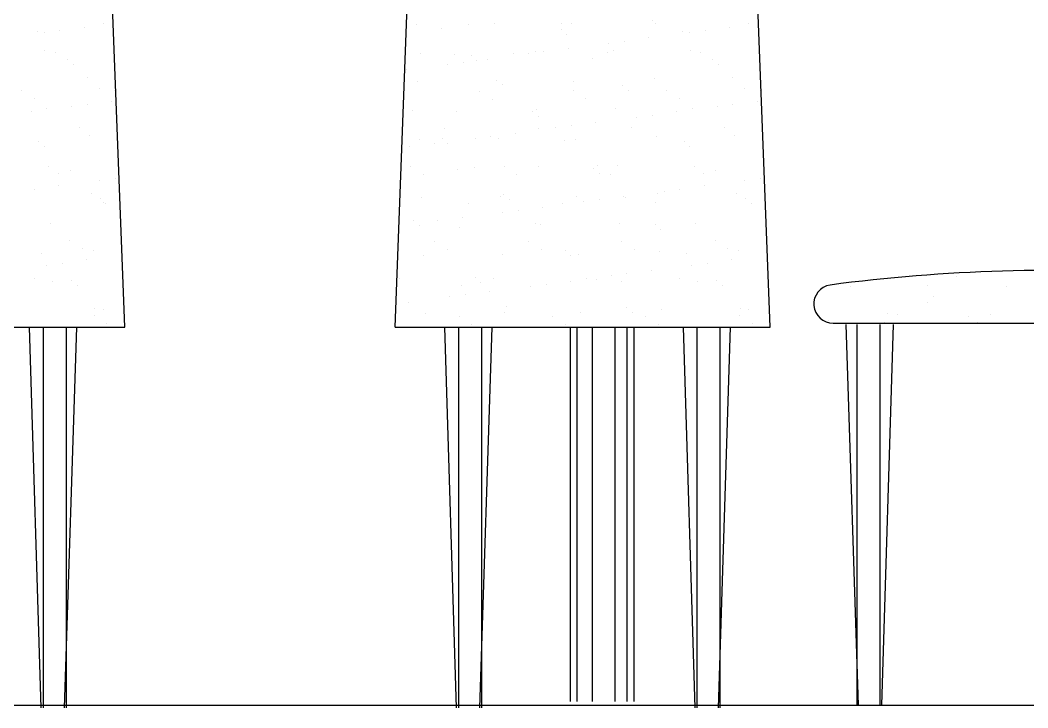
# Model space of a CAD drawing. Header units: inches. Extents: x 10 to 52.5, y 12.2 to 37.
# Drawn here: x 47.831 to 48.855, y 19.048 to 19.747 of the extents above; entities that cross this region are included whole.
import ezdxf

# ---------------------------------------------------------------- set-up
doc = ezdxf.new("R2010")
doc.units = ezdxf.units.IN
doc.header["$MEASUREMENT"] = 0
doc.layers.add('02', color=2, linetype='Continuous')
doc.layers.add('1', color=1, linetype='Continuous')

msp = doc.modelspace()

# ---------------------------------------------------------------- linework, layer by layer
at = {"layer": '02'}
for p, q in [((47.9374, 19.4354), (47.9123, 20.1008)), ((48.2122, 19.4354), (48.2374, 20.1008)), ((48.5934, 19.4354), (48.5682, 20.1008)), ((47.8964, 19.7402), (47.8964, 19.7402)), ((47.9156, 19.744), (47.9156, 19.744)), ((48.2336, 19.7433), (48.2336, 19.7433)), ((48.2591, 19.7392), (48.2591, 19.7392)), ((48.2868, 19.7435), (48.2868, 19.7435)), ((48.3134, 19.7443), (48.3134, 19.7443)), ((48.3817, 19.7437), (48.3817, 19.7437)), ((48.3913, 19.7439), (48.3913, 19.7439)), ((48.4737, 19.7469), (48.4737, 19.7469)), ((48.4766, 19.7439), (48.4766, 19.7439)), ((48.5523, 19.7402), (48.5523, 19.7402)), ((48.5715, 19.744), (48.5715, 19.744)), ((47.8489, 19.7355), (47.8489, 19.7355)), ((47.8557, 19.7348), (47.8557, 19.7348)), ((47.8716, 19.7369), (47.8716, 19.7369)), ((48.3811, 19.7382), (48.3811, 19.7382)), ((48.3867, 19.733), (48.3867, 19.733)), ((48.4702, 19.7294), (48.4702, 19.7294)), ((48.5049, 19.7355), (48.5049, 19.7355)), ((48.5116, 19.7348), (48.5116, 19.7348)), ((48.5275, 19.7369), (48.5275, 19.7369)), ((48.3882, 19.7186), (48.3882, 19.7186)), ((48.4296, 19.724), (48.4296, 19.724)), ((48.4455, 19.7261), (48.4455, 19.7261)), ((47.8564, 19.7164), (47.8564, 19.7164)), ((47.8669, 19.7144), (47.8669, 19.7144)), ((48.2381, 19.7139), (48.2381, 19.7139)), ((48.2723, 19.7128), (48.2723, 19.7128)), ((48.2895, 19.7114), (48.2895, 19.7114)), ((48.333, 19.714), (48.333, 19.714)), ((48.3476, 19.7132), (48.3476, 19.7132)), ((48.3546, 19.7157), (48.3546, 19.7157)), ((48.3634, 19.7153), (48.3634, 19.7153)), ((48.4132, 19.7087), (48.4132, 19.7087)), ((48.4279, 19.7142), (48.4279, 19.7142)), ((48.4344, 19.7168), (48.4344, 19.7168)), ((48.5123, 19.7164), (48.5123, 19.7164)), ((48.5229, 19.7144), (48.5229, 19.7144)), ((47.8793, 19.7077), (47.8793, 19.7077)), ((47.8849, 19.7025), (47.8849, 19.7025)), ((48.2655, 19.7024), (48.2655, 19.7024)), ((48.2814, 19.7045), (48.2814, 19.7045)), ((48.2951, 19.7063), (48.2951, 19.7063)), ((48.3062, 19.7078), (48.3062, 19.7078)), ((48.5352, 19.7077), (48.5352, 19.7077)), ((48.5408, 19.7025), (48.5408, 19.7025)), ((47.8994, 19.6892), (47.8994, 19.6892)), ((48.2241, 19.697), (48.2241, 19.697)), ((48.4756, 19.6882), (48.4756, 19.6882)), ((48.5554, 19.6892), (48.5554, 19.6892)), ((47.9114, 19.6782), (47.9114, 19.6782)), ((48.2355, 19.6846), (48.2355, 19.6846)), ((48.3153, 19.6856), (48.3153, 19.6856)), ((48.3216, 19.682), (48.3216, 19.682)), ((48.3933, 19.6852), (48.3933, 19.6852)), ((48.4436, 19.6809), (48.4436, 19.6809)), ((48.5673, 19.6782), (48.5673, 19.6782)), ((47.8324, 19.6757), (47.8324, 19.6757)), ((47.8453, 19.6675), (47.8453, 19.6675)), ((47.9273, 19.6759), (47.9273, 19.6759)), ((48.2985, 19.6754), (48.2985, 19.6754)), ((48.3934, 19.6756), (48.3934, 19.6756)), ((48.4063, 19.6674), (48.4063, 19.6674)), ((48.4492, 19.6758), (48.4492, 19.6758)), ((48.4884, 19.6757), (48.4884, 19.6757)), ((48.5012, 19.6675), (48.5012, 19.6675)), ((48.5833, 19.6759), (48.5833, 19.6759)), ((47.8583, 19.6577), (47.8583, 19.6577)), ((47.8838, 19.6596), (47.8838, 19.6596)), ((47.8997, 19.6617), (47.8997, 19.6617)), ((47.9245, 19.665), (47.9245, 19.665)), ((48.3114, 19.6672), (48.3114, 19.6672)), ((48.3565, 19.657), (48.3565, 19.657)), ((48.4363, 19.658), (48.4363, 19.658)), ((48.5143, 19.6577), (48.5143, 19.6577)), ((48.5397, 19.6596), (48.5397, 19.6596)), ((48.5556, 19.6617), (48.5556, 19.6617)), ((48.5804, 19.665), (48.5804, 19.665)), ((47.8424, 19.6542), (47.8424, 19.6542)), ((48.23, 19.6552), (48.23, 19.6552)), ((48.2742, 19.6541), (48.2742, 19.6541)), ((48.3519, 19.6542), (48.3519, 19.6542)), ((48.3576, 19.649), (48.3576, 19.649)), ((48.4577, 19.6488), (48.4577, 19.6488)), ((48.4736, 19.6509), (48.4736, 19.6509)), ((48.4983, 19.6542), (48.4983, 19.6542)), ((47.8915, 19.6381), (47.8915, 19.6381)), ((48.2627, 19.6375), (48.2627, 19.6375)), ((48.3576, 19.6377), (48.3576, 19.6377)), ((48.3757, 19.638), (48.3757, 19.638)), ((48.3915, 19.6401), (48.3915, 19.6401)), ((48.4163, 19.6434), (48.4163, 19.6434)), ((48.4526, 19.6379), (48.4526, 19.6379)), ((48.5475, 19.6381), (48.5475, 19.6381)), ((47.9014, 19.6305), (47.9014, 19.6305)), ((48.2603, 19.6274), (48.2603, 19.6274)), ((48.2936, 19.6272), (48.2936, 19.6272)), ((48.3095, 19.6293), (48.3095, 19.6293)), ((48.3172, 19.6269), (48.3172, 19.6269)), ((48.3343, 19.6326), (48.3343, 19.6326)), ((48.3952, 19.6265), (48.3952, 19.6265)), ((48.4775, 19.6295), (48.4775, 19.6295)), ((48.5573, 19.6305), (48.5573, 19.6305)), ((47.8501, 19.6237), (47.8501, 19.6237)), ((47.8557, 19.6185), (47.8557, 19.6185)), ((48.2274, 19.6185), (48.2274, 19.6185)), ((48.2374, 19.6258), (48.2374, 19.6258)), ((48.2522, 19.6218), (48.2522, 19.6218)), ((48.2659, 19.6223), (48.2659, 19.6223)), ((48.3841, 19.6247), (48.3841, 19.6247)), ((48.506, 19.6237), (48.506, 19.6237)), ((48.5117, 19.6185), (48.5117, 19.6185)), ((47.8603, 19.5989), (47.8603, 19.5989)), ((48.2282, 19.5989), (48.2282, 19.5989)), ((48.2925, 19.598), (48.2925, 19.598)), ((48.3231, 19.5991), (48.3231, 19.5991)), ((48.3584, 19.5983), (48.3584, 19.5983)), ((48.4144, 19.5969), (48.4144, 19.5969)), ((48.4181, 19.5992), (48.4181, 19.5992)), ((48.4382, 19.5993), (48.4382, 19.5993)), ((48.5162, 19.5989), (48.5162, 19.5989)), ((47.8699, 19.5912), (47.8699, 19.5912)), ((47.8822, 19.5942), (47.8822, 19.5942)), ((47.9278, 19.5865), (47.9278, 19.5865)), ((48.2411, 19.5907), (48.2411, 19.5907)), ((48.2761, 19.5953), (48.2761, 19.5953)), ((48.336, 19.5909), (48.336, 19.5909)), ((48.42, 19.5918), (48.42, 19.5918)), ((48.4309, 19.591), (48.4309, 19.591)), ((48.5258, 19.5912), (48.5258, 19.5912)), ((48.5382, 19.5942), (48.5382, 19.5942)), ((48.5837, 19.5865), (48.5837, 19.5865)), ((47.8457, 19.5757), (47.8457, 19.5757)), ((47.8705, 19.579), (47.8705, 19.579)), ((47.9119, 19.5844), (47.9119, 19.5844)), ((48.5017, 19.5757), (48.5017, 19.5757)), ((48.5265, 19.579), (48.5265, 19.579)), ((48.5679, 19.5844), (48.5679, 19.5844)), ((47.9033, 19.5717), (47.9033, 19.5717)), ((47.9126, 19.5664), (47.9126, 19.5664)), ((48.2394, 19.5671), (48.2394, 19.5671)), ((48.3191, 19.5681), (48.3191, 19.5681)), ((48.3228, 19.5702), (48.3228, 19.5702)), ((48.3284, 19.565), (48.3284, 19.565)), ((48.3971, 19.5678), (48.3971, 19.5678)), ((48.4196, 19.5649), (48.4196, 19.5649)), ((48.4444, 19.5682), (48.4444, 19.5682)), ((48.4466, 19.5675), (48.4466, 19.5675)), ((48.4794, 19.5707), (48.4794, 19.5707)), ((48.4858, 19.5736), (48.4858, 19.5736)), ((48.5592, 19.5717), (48.5592, 19.5717)), ((48.5685, 19.5664), (48.5685, 19.5664)), ((47.9162, 19.5617), (47.9162, 19.5617)), ((47.9182, 19.5613), (47.9182, 19.5613)), ((48.2873, 19.5612), (48.2873, 19.5612)), ((48.3624, 19.5574), (48.3624, 19.5574)), ((48.3823, 19.5614), (48.3823, 19.5614)), ((48.4038, 19.5628), (48.4038, 19.5628)), ((48.4772, 19.5616), (48.4772, 19.5616)), ((48.5741, 19.5613), (48.5741, 19.5613)), ((48.2803, 19.5466), (48.2803, 19.5466)), ((48.3217, 19.552), (48.3217, 19.552)), ((48.3376, 19.5541), (48.3376, 19.5541)), ((47.8622, 19.5402), (47.8622, 19.5402)), ((48.2312, 19.5434), (48.2312, 19.5434)), ((48.2368, 19.5383), (48.2368, 19.5383)), ((48.2555, 19.5433), (48.2555, 19.5433)), ((48.278, 19.5366), (48.278, 19.5366)), ((48.3549, 19.5407), (48.3549, 19.5407)), ((48.3604, 19.5396), (48.3604, 19.5396)), ((48.4401, 19.5406), (48.4401, 19.5406)), ((48.4769, 19.5397), (48.4769, 19.5397)), ((48.4825, 19.5345), (48.4825, 19.5345)), ((48.5181, 19.5402), (48.5181, 19.5402)), ((47.8817, 19.5231), (47.8817, 19.5231)), ((47.8945, 19.5149), (47.8945, 19.5149)), ((48.2528, 19.5226), (48.2528, 19.5226)), ((48.2657, 19.5144), (48.2657, 19.5144)), ((48.3477, 19.5227), (48.3477, 19.5227)), ((48.3606, 19.5145), (48.3606, 19.5145)), ((48.4427, 19.5229), (48.4427, 19.5229)), ((48.4555, 19.5147), (48.4555, 19.5147)), ((48.5376, 19.5231), (48.5376, 19.5231)), ((48.5504, 19.5149), (48.5504, 19.5149)), ((47.8531, 19.5102), (47.8531, 19.5102)), ((47.8986, 19.5037), (47.8986, 19.5037)), ((47.9052, 19.513), (47.9052, 19.513)), ((48.2413, 19.5084), (48.2413, 19.5084)), ((48.3211, 19.5094), (48.3211, 19.5094)), ((48.3853, 19.5129), (48.3853, 19.5129)), ((48.3909, 19.5078), (48.3909, 19.5078)), ((48.399, 19.509), (48.399, 19.509)), ((48.4814, 19.512), (48.4814, 19.512)), ((48.509, 19.5102), (48.509, 19.5102)), ((48.5546, 19.5037), (48.5546, 19.5037)), ((48.5611, 19.513), (48.5611, 19.513)), ((47.858, 19.4984), (47.858, 19.4984)), ((47.8738, 19.5005), (47.8738, 19.5005)), ((48.5139, 19.4984), (48.5139, 19.4984)), ((48.5298, 19.5005), (48.5298, 19.5005)), ((47.8459, 19.4852), (47.8459, 19.4852)), ((48.217, 19.4847), (48.217, 19.4847)), ((48.2936, 19.4862), (48.2936, 19.4862)), ((48.312, 19.4849), (48.312, 19.4849)), ((48.4069, 19.4851), (48.4069, 19.4851)), ((48.4174, 19.4835), (48.4174, 19.4835)), ((48.4319, 19.4876), (48.4319, 19.4876)), ((48.4477, 19.4897), (48.4477, 19.4897)), ((48.4725, 19.4929), (48.4725, 19.4929)), ((48.5018, 19.4852), (48.5018, 19.4852)), ((48.7832, 19.487), (48.7832, 19.487)), ((47.8641, 19.4815), (47.8641, 19.4815)), ((47.8834, 19.4824), (47.8834, 19.4824)), ((47.889, 19.4773), (47.889, 19.4773)), ((48.28, 19.4779), (48.28, 19.4779)), ((48.2993, 19.481), (48.2993, 19.481)), ((48.3498, 19.4768), (48.3498, 19.4768)), ((48.3657, 19.4789), (48.3657, 19.4789)), ((48.3905, 19.4821), (48.3905, 19.4821)), ((48.4421, 19.4818), (48.4421, 19.4818)), ((48.52, 19.4815), (48.52, 19.4815)), ((48.5394, 19.4824), (48.5394, 19.4824)), ((48.545, 19.4773), (48.545, 19.4773)), ((48.6756, 19.477), (48.6756, 19.477)), ((48.7536, 19.4774), (48.7536, 19.4774)), ((48.8334, 19.4764), (48.8334, 19.4764)), ((48.2678, 19.466), (48.2678, 19.466)), ((48.2836, 19.4681), (48.2836, 19.4681)), ((48.3084, 19.4713), (48.3084, 19.4713)), ((48.7592, 19.466), (48.7592, 19.466)), ((47.9071, 19.4543), (47.9071, 19.4543)), ((47.9156, 19.453), (47.9156, 19.453)), ((48.2264, 19.4605), (48.2264, 19.4605)), ((48.3258, 19.4567), (48.3258, 19.4567)), ((48.4477, 19.4557), (48.4477, 19.4557)), ((48.4833, 19.4533), (48.4833, 19.4533)), ((48.5631, 19.4543), (48.5631, 19.4543)), ((48.5715, 19.453), (48.5715, 19.453)), ((48.7536, 19.4608), (48.7536, 19.4608)), ((47.9063, 19.4467), (47.9063, 19.4467)), ((48.2432, 19.4497), (48.2432, 19.4497)), ((48.2774, 19.4462), (48.2774, 19.4462)), ((48.323, 19.4507), (48.323, 19.4507)), ((48.3724, 19.4464), (48.3724, 19.4464)), ((48.4009, 19.4503), (48.4009, 19.4503)), ((48.4534, 19.4505), (48.4534, 19.4505)), ((48.4673, 19.4466), (48.4673, 19.4466)), ((48.5622, 19.4467), (48.5622, 19.4467)), ((48.7124, 19.4488), (48.7124, 19.4488)), ((48.7228, 19.4485), (48.7228, 19.4485)), ((48.7947, 19.4459), (48.7947, 19.4459)), ((48.8177, 19.4483), (48.8177, 19.4483)), ((47.5563, 19.4354), (47.9374, 19.4354)), ((47.8526, 19.0484), (47.8406, 19.4354)), ((47.8545, 19.4354), (47.8545, 19.0483)), ((47.8763, 19.0484), (47.8886, 19.4354)), ((47.8778, 19.4354), (47.8778, 19.0483)), ((47.9191, 19.4386), (47.9191, 19.4386)), ((48.2122, 19.4354), (48.5934, 19.4354)), ((48.2748, 19.0484), (48.2628, 19.4354)), ((48.2767, 19.4354), (48.2767, 19.0483)), ((48.2903, 19.438), (48.2903, 19.438)), ((48.2985, 19.0484), (48.3108, 19.4354)), ((48.3, 19.4354), (48.3, 19.0483)), ((48.3852, 19.4382), (48.3852, 19.4382)), ((48.3901, 19.4354), (48.3901, 19.0547)), ((48.397, 19.4354), (48.397, 19.0547)), ((48.4125, 19.4354), (48.4125, 19.0547)), ((48.4356, 19.4354), (48.4356, 19.0547)), ((48.4479, 19.4354), (48.4479, 19.0547)), ((48.4548, 19.4354), (48.4548, 19.0547)), ((48.4801, 19.4384), (48.4801, 19.4384)), ((48.5172, 19.0484), (48.5053, 19.4354)), ((48.5191, 19.4354), (48.5191, 19.0483)), ((48.541, 19.0484), (48.5533, 19.4354)), ((48.5424, 19.4354), (48.5424, 19.0483)), ((48.5751, 19.4386), (48.5751, 19.4386)), ((48.6532, 19.4417), (48.6532, 19.4417)), ((48.6578, 19.4395), (49.0604, 19.4395)), ((48.6832, 19.0512), (48.6709, 19.4382)), ((48.6817, 19.4382), (48.6817, 19.0511)), ((48.705, 19.4382), (48.705, 19.0511)), ((48.7069, 19.0512), (48.7189, 19.4382)), ((48.7099, 19.4403), (48.7099, 19.4403)), ((48.8048, 19.4401), (48.8048, 19.4401))]:
    msp.add_line(p, q, dxfattribs=at)
for centre, radius, start, end in [((48.8802, 17.7684), 1.7246, 85.8361, 97.519), ((48.6573, 19.4589), 0.0194, 98.2265, 271.2462)]:
    msp.add_arc(centre, radius, start, end, dxfattribs=at)
at = {"layer": '1'}
msp.add_line((32.3342, 19.0511), (52.1649, 19.0511), dxfattribs=at)

doc.saveas('drawing.dxf')
